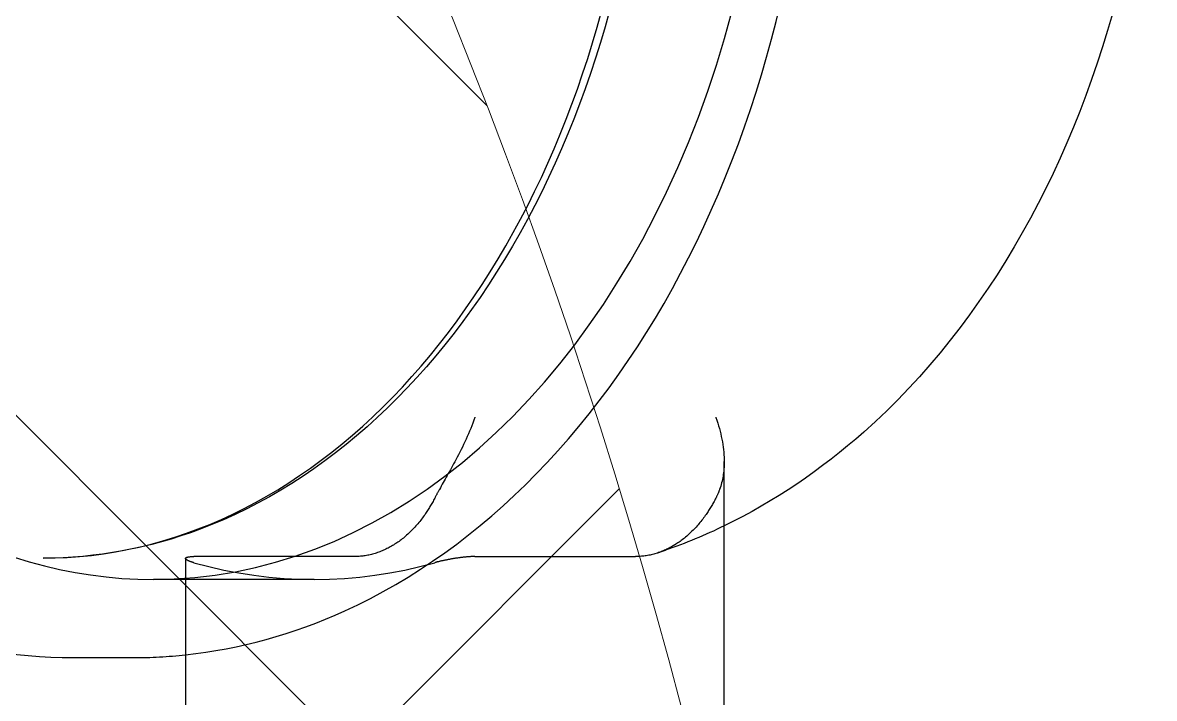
# Model space of a CAD drawing. Header units: millimetres. Extents: x -46397 to 283259, y -8690 to 23983.
# Drawn here: x -13639.5 to -13577, y 22639.3 to 22676.6 of the extents above; entities that cross this region are included whole.
import ezdxf

# ---------------------------------------------------------------- set-up
doc = ezdxf.new("R2010")
doc.units = ezdxf.units.MM
doc.linetypes.add('CENTER', pattern=[2, 1.25, -0.25, 0.25, -0.25])
doc.linetypes.add('PHANTOM', pattern=[63.5, 31.75, -6.35, 6.35, -6.35, 6.35, -6.35])
doc.layers.add('DUONGTAM', color=1, linetype='CENTER', lineweight=0)

# ---------------------------------------------------------------- blocks, each defined once
blk = doc.blocks.new('BO-3')
at = {"color": 251, "linetype": 'PHANTOM', "ltscale": 5, "extrusion": (0, 1, 0)}
for p, q in [((698.265, 4606.435), (698.265, 4621.169)), ((677.847, 4615.933), (668.977, 4615.933)), ((684.5, 4615.933), (693.37, 4615.933)), ((668.518, 4615.828), (668.518, 4606.435)), ((675.63, 4614.667), (666.759, 4614.667)), ((662.324, 4610.355), (665.651, 4610.355))]:
    blk.add_line(p, q, dxfattribs=at)
at = {"color": 251, "linetype": 'PHANTOM', "ltscale": 5}
for centre, start_param, end_param in [((666.759, 4662.885), 0, 3.141593), ((666.759, 4662.885), -1.570796, 0), ((675.63, 4662.885), -0.196382, 0.196382)]:
    blk.add_ellipse(centre, major_axis=(0, -48.218), ratio=0.707107, start_param=start_param, end_param=end_param, dxfattribs=at)
for points, knots in [([(662.324, 4715.416), (658.355, 4715.416), (654.39, 4714.556), (646.821, 4711.215), (643.228, 4708.701), (636.714, 4702.226), (633.819, 4698.216), (629.065, 4689.122), (627.222, 4684.022), (624.788, 4673.284), (624.199, 4667.645), (624.333, 4656.395), (625.054, 4650.787), (627.746, 4640.152), (629.716, 4635.128), (634.735, 4626.181), (637.782, 4622.256), (644.65, 4615.978), (648.459, 4613.6), (655.676, 4610.956), (658.999, 4610.355), (662.324, 4610.355)], [0.186074, 0.186074, 0.186074, 0.186074, 0.488584, 0.488584, 0.798681, 0.798681, 1.12025, 1.12025, 1.44663, 1.44663, 1.773653, 1.773653, 2.1006, 2.1006, 2.427625, 2.427625, 2.75378, 2.75378, 3.074253, 3.074253, 3.327667, 3.327667, 3.327667, 3.327667]), ([(668.518, 4610.507), (671.515, 4610.826), (674.48, 4611.647), (681.12, 4614.664), (684.697, 4617.23), (691.135, 4623.814), (693.982, 4627.856), (698.632, 4636.996), (700.428, 4642.1), (702.781, 4652.838), (703.336, 4658.471), (703.153, 4669.696), (702.415, 4675.287), (699.714, 4685.869), (697.751, 4690.859), (692.784, 4699.727), (689.781, 4703.606), (684.565, 4708.415), (682.624, 4709.882), (680.6, 4711.104)], [3.4027, 3.4027, 3.4027, 3.4027, 3.63853, 3.63853, 3.953712, 3.953712, 4.274776, 4.274776, 4.59801, 4.59801, 4.921481, 4.921481, 5.244907, 5.244907, 5.568383, 5.568383, 5.891483, 5.891483, 6.066053, 6.066053, 6.066053, 6.066053]), ([(685.609, 4711.104), (689.293, 4711.104), (692.971, 4710.363), (700.015, 4707.511), (703.357, 4705.346), (709.546, 4699.723), (712.327, 4696.165), (717, 4688.003), (718.839, 4683.351), (721.337, 4673.507), (721.983, 4668.309), (722.018, 4657.906), (721.408, 4652.701), (718.964, 4642.772), (717.131, 4638.049), (712.348, 4629.594), (709.408, 4625.85), (703.619, 4620.719), (701.032, 4618.962), (698.265, 4617.623)], [6.097111, 6.097111, 6.097111, 6.097111, 6.375971, 6.375971, 6.668224, 6.668224, 6.98729, 6.98729, 7.323267, 7.323267, 7.663053, 7.663053, 8.00291, 8.00291, 8.342715, 8.342715, 8.678845, 8.678845, 8.909089, 8.909089, 8.909089, 8.909089]), ([(660.661, 4615.843), (664.21, 4615.843), (667.759, 4616.665), (674.484, 4619.875), (677.661, 4622.249), (683.31, 4628.297), (685.786, 4631.955), (689.803, 4640.194), (691.345, 4644.769), (693.34, 4654.383), (693.793, 4659.418), (693.562, 4669.438), (692.878, 4674.42), (690.445, 4683.824), (688.696, 4688.244), (684.319, 4696.076), (681.691, 4699.486), (675.823, 4704.967), (672.583, 4707.031), (666.419, 4709.388), (663.54, 4709.928), (660.661, 4709.928)], [3.327667, 3.327667, 3.327667, 3.327667, 3.653136, 3.653136, 3.975651, 3.975651, 4.294825, 4.294825, 4.612995, 4.612995, 4.931093, 4.931093, 5.249222, 5.249222, 5.567312, 5.567312, 5.885567, 5.885567, 6.205195, 6.205195, 6.469259, 6.469259, 6.469259, 6.469259]), ([(660.661, 4709.928), (664.21, 4709.928), (667.756, 4709.13), (674.504, 4706.023), (677.701, 4703.703), (683.434, 4697.764), (685.964, 4694.133), (690.086, 4685.931), (691.676, 4681.359), (693.75, 4671.743), (694.235, 4666.702), (694.052, 4656.658), (693.384, 4651.659), (690.961, 4642.203), (689.206, 4637.748), (684.779, 4629.838), (682.107, 4626.382), (676.116, 4620.837), (672.799, 4618.743), (666.504, 4616.382), (663.583, 4615.843), (660.661, 4615.843)], [6.097111, 6.097111, 6.097111, 6.097111, 6.411909, 6.411909, 6.729261, 6.729261, 7.049923, 7.049923, 7.371737, 7.371737, 7.693665, 7.693665, 8.015566, 8.015566, 8.337498, 8.337498, 8.659233, 8.659233, 8.979501, 8.979501, 9.238704, 9.238704, 9.238704, 9.238704]), ([(684.5, 4623.619), (684.498, 4623.614), (684.497, 4623.609), (684.215, 4622.794), (683.841, 4622.011), (683.125, 4620.669), (682.809, 4620.127), (682.446, 4619.469), (682.36, 4619.31), (682.282, 4619.16)], [1.1423712, 1.1423712, 1.1423712, 1.1423712, 1.1436049, 1.1436049, 1.3513443, 1.3513443, 1.5195255, 1.5195255, 1.5771224, 1.5771224, 1.5771224, 1.5771224]), ([(697.806, 4623.619), (697.807, 4623.614), (697.809, 4623.609), (698.088, 4622.794), (698.25, 4622.011), (698.265, 4621.236), (698.265, 4621.202), (698.265, 4621.169)], [-0.0010241, -0.0010241, -0.0010241, -0.0010241, 0, 0, 0.1724436, 0.1724436, 0.1803076, 0.1803076, 0.1803076, 0.1803076]), ([(698.265, 4621.169), (698.265, 4620.608), (698.178, 4620.1), (697.952, 4619.469), (697.883, 4619.31), (697.806, 4619.16)], [0.1803076, 0.1803076, 0.1803076, 0.1803076, 0.3120501, 0.3120501, 0.359861, 0.359861, 0.359861, 0.359861]), ([(682.282, 4619.16), (682.113, 4618.832), (681.929, 4618.526), (681.502, 4617.913), (681.215, 4617.568), (680.596, 4616.972), (680.263, 4616.721), (679.634, 4616.347), (679.28, 4616.188), (678.556, 4615.981), (678.186, 4615.933), (677.847, 4615.933)], [0, 0, 0, 0, 0.0716764, 0.0716764, 0.1646143, 0.1646143, 0.2575522, 0.2575522, 0.3492283, 0.3492283, 0.4409044, 0.4409044, 0.4409044, 0.4409044]), ([(697.806, 4619.16), (697.636, 4618.832), (697.452, 4618.526), (697.025, 4617.913), (696.738, 4617.568), (696.119, 4616.972), (695.786, 4616.721), (695.157, 4616.347), (694.803, 4616.188), (694.079, 4615.981), (693.709, 4615.933), (693.37, 4615.933)], [2.581263, 2.581263, 2.581263, 2.581263, 2.6529395, 2.6529395, 2.7458773, 2.7458773, 2.8388152, 2.8388152, 2.9304913, 2.9304913, 3.0221674, 3.0221674, 3.0221674, 3.0221674]), ([(698.265, 4617.623), (697.209, 4617.112), (696.127, 4616.662), (694.885, 4616.229), (694.746, 4616.182), (694.606, 4616.136)], [8.90908902, 8.90908902, 8.90908902, 8.90908902, 8.99698677, 8.99698677, 9.00808841, 9.00808841, 9.00808841, 9.00808841]), ([(668.518, 4615.828), (668.518, 4615.828), (668.518, 4615.829), (668.519, 4615.86), (668.558, 4615.887), (668.717, 4615.924), (668.838, 4615.933), (668.977, 4615.933)], [0.30433727, 0.30433727, 0.30433727, 0.30433727, 0.30478857, 0.30478857, 0.34243304, 0.34243304, 0.38007752, 0.38007752, 0.38007752, 0.38007752]), ([(684.5, 4615.933), (684.361, 4615.933), (684.185, 4615.924), (683.801, 4615.887), (683.593, 4615.86), (683.199, 4615.798), (682.988, 4615.759), (682.599, 4615.677), (682.422, 4615.633), (682.282, 4615.594)], [0.1519505, 0.1519505, 0.1519505, 0.1519505, 0.189595, 0.189595, 0.2272395, 0.2272395, 0.2657884, 0.2657884, 0.3043373, 0.3043373, 0.3043373, 0.3043373]), ([(668.977, 4615.594), (668.837, 4615.633), (668.716, 4615.677), (668.557, 4615.758), (668.518, 4615.797), (668.518, 4615.828)], [0.38007752, 0.38007752, 0.38007752, 0.38007752, 0.41862642, 0.41862642, 0.45672403, 0.45672403, 0.45672403, 0.45672403])]:
    blk.add_open_spline(points, degree=3, knots=knots, dxfattribs=at)
blk.add_open_spline([(665.651, 4610.355), (666.607, 4610.355), (667.564, 4610.406), (668.518, 4610.507)], degree=3, dxfattribs=at)

msp = doc.modelspace()

# ---------------------------------------------------------------- hatches: boundary and pattern name
h = msp.add_hatch()
h.set_pattern_fill('AR-HBONE', color=1, scale=0.3)
h.set_pattern_definition([(45, (0, 17679.127), (0, 43.10523), [91.44, -30.48]), (135, (21.553, 17700.68), (4e-15, 43.10523), [91.44, -30.48])])
edge = h.paths.add_edge_path()
edge.add_arc((-13902.919, 22560.306), 309.867, 359.66665, 423.11697)
edge.add_arc((-14299.057, 21778.84), 1186.003, 63.1183, 116.88159)
edge.add_arc((-14695.193, 22560.304), 309.869, 116.88283, 180.33314)
edge.add_line((-15005.057, 22558.503), (-15005.057, 20959.155))
edge.add_arc((-14695.195, 20957.352), 309.867, 179.66663, 243.11695)
edge.add_arc((-14299.057, 21738.817), 1186.003, 243.118292, 296.881582)
edge.add_arc((-13902.921, 20957.353), 309.869, 296.88281, 360.33312)
edge.add_line((-13593.057, 20959.155), (-13593.057, 22558.503))
edge = h.paths.add_edge_path(flags=16)
edge.add_arc((-14695.195, 20957.352), 209.867, 179.59492, 243.11695, ccw=False)
edge.add_line((-14905.057, 20958.836), (-14905.057, 22558.822))
edge.add_arc((-14695.195, 22560.306), 209.867, 116.88305, 180.40508, ccw=False)
edge.add_arc((-14299.057, 21778.843), 1086, 63.118359, 116.881649, ccw=False)
edge.add_arc((-13902.919, 22560.306), 209.867, -0.40506, 63.11697, ccw=False)
edge.add_line((-13693.057, 22558.822), (-13693.057, 20958.836))
edge.add_arc((-13902.919, 20957.352), 209.867, -63.11697, 0.40506, ccw=False)
edge.add_arc((-14299.057, 21738.815), 1086, 243.118351, 296.881641, ccw=False)

# ---------------------------------------------------------------- linework, layer by layer
at = {"layer": 'DUONGTAM', "color": 5, "lineweight": 0, "ltscale": 100, "elevation": -1.499}
msp.add_lwpolyline([(-15005.057, 22508.829), (-15005.057, 21008.829), (-15005.057, 20959.155, 0.284151), (-14835.308, 20680.972, 0.238987), (-13762.808, 20680.971, 0.284152), (-13593.057, 20959.155), (-13593.057, 21008.829), (-13593.057, 22508.829), (-13593.057, 22558.503, 0.284152), (-13762.806, 22836.686, 0.238987), (-14835.306, 22836.687, 0.284151), (-15005.057, 22558.503)], format="xyb", close=True, dxfattribs=at)

# ---------------------------------------------------------------- block references
msp.add_blockref('BO-3', (-14299.057, 18031.215, -1.499))

doc.saveas('drawing.dxf')
